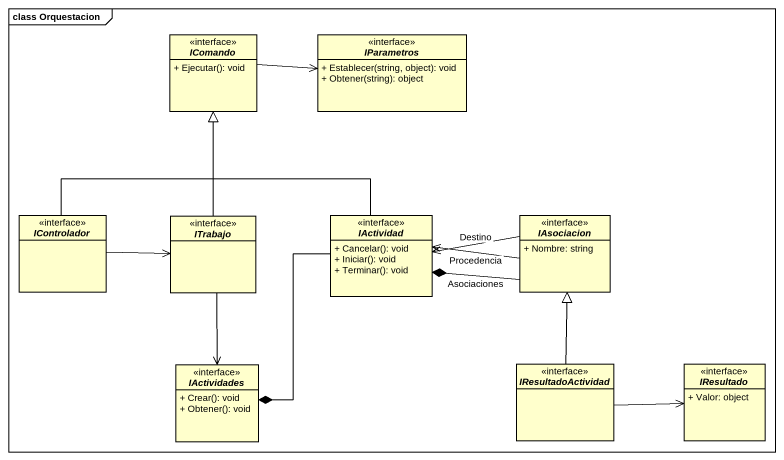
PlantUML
@startuml
mainframe class Orquestacion
hide circle
hide empty members
skinparam classAttributeIconSize 0
interface IComando {
  + Ejecutar(): void
}
interface IParametros {
  + Establecer(string, object): void
  + Obtener(string): object
}
interface IControlador
interface ITrabajo
interface IActividad {
  + Cancelar(): void
  + Iniciar(): void
  + Terminar(): void
}
interface IAsociacion {
  + Nombre: string
}
interface IActividades {
  + Crear(): void
  + Obtener(): void
}
interface IResultadoActividad
interface IResultado {
  + Valor: object
}
IComando -right-> IParametros
IControlador -up-|> IComando
IControlador -right-> ITrabajo
ITrabajo -up-|> IComando
ITrabajo --> IActividades
IActividad -up-|> IComando
IActividad --* IActividades
IAsociacion -left-> IActividad : Procedencia
IAsociacion -left-> IActividad : Destino
IAsociacion -left-* IActividad : Asociaciones
IResultadoActividad -up-|> IAsociacion
IResultadoActividad -right-> IResultado
@enduml
